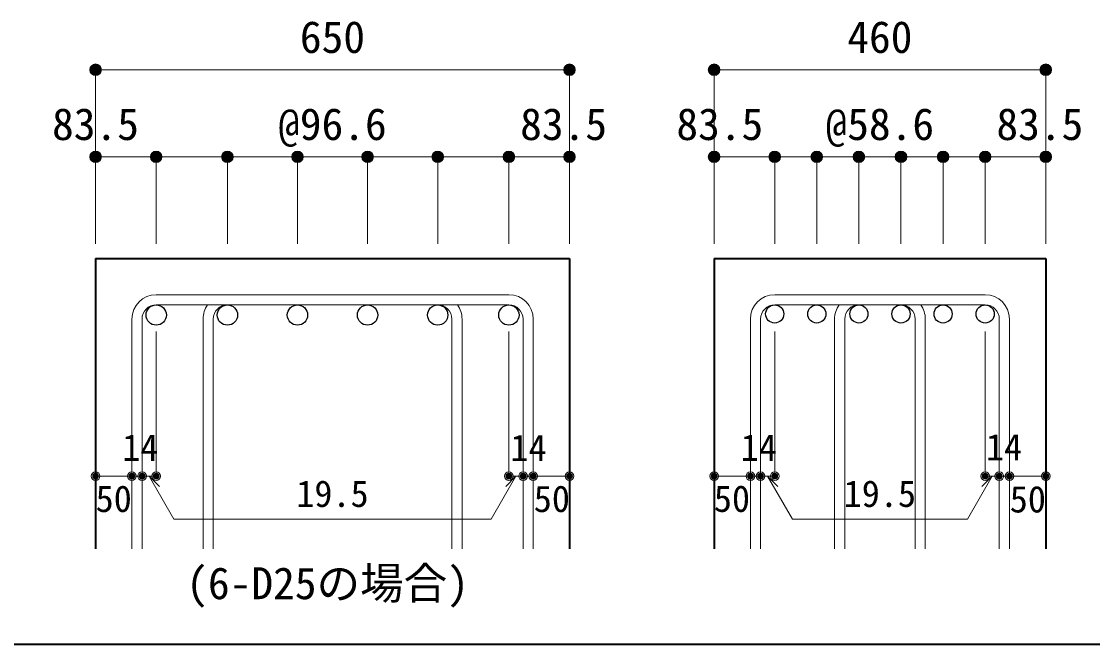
# Model space of a CAD drawing. Units: millimetres at full size, sheet at 1:20; details may follow other scales. Extents: x -3982 to 3969, y -2797 to 2801.
# Drawn here: x -705 to 771, y -2797 to -1938 of the extents above; entities that cross this region are included whole.
import ezdxf
from ezdxf.enums import TextEntityAlignment as Align

# ---------------------------------------------------------------- set-up
doc = ezdxf.new("R2010")
doc.units = ezdxf.units.MM
doc.header["$LTSCALE"] = 20
doc.header["$PDMODE"] = 32
doc.header["$PDSIZE"] = 12
for name, color, linetype, lineweight in [('6-1_躯体線', 2, 'Continuous', 35), ('6-5_梁主筋', 7, 'Continuous', 18), ('6-6_S.T.P.', 7, 'Continuous', 18), ('6-7_文字', 7, 'Continuous', 18), ('6-D_寸法', 4, 'Continuous', 9), ('F-0_枠', 6, 'Continuous', 40)]:
    doc.layers.add(name, color=color, linetype=linetype, lineweight=lineweight)
doc.styles.add('ＭＳ ゴシック', font='')
doc.styles.get('ＭＳ ゴシック').set_extended_font_data('MS Gothic')

msp = doc.modelspace()

# ---------------------------------------------------------------- linework, layer by layer
at = {"layer": '6-1_躯体線'}
for p, q in [((-602.48, -2264.67), (-602.48, -2664.67)), ((-602.48, -2264.67), (50.52, -2264.67)), ((50.52, -2264.67), (50.52, -2664.67)), ((249.79, -2264.67), (249.79, -2664.67)), ((249.79, -2264.67), (706.79, -2264.67)), ((706.79, -2264.67), (706.79, -2664.67))]:
    msp.add_line(p, q, dxfattribs=at)
at = {"layer": '6-5_梁主筋', "color": 3, "lineweight": 25}
for centre, radius in [((-518.98, -2342.67), 14), ((-420.88, -2342.67), 14), ((-324.28, -2342.67), 14), ((-227.68, -2342.67), 14), ((-131.08, -2342.67), 14), ((-32.98, -2342.67), 14), ((333.29, -2341.17), 12.5), ((391.29, -2341.17), 12.5), ((449.29, -2341.17), 12.5), ((507.29, -2341.17), 12.5), ((565.29, -2341.17), 12.5), ((623.29, -2341.17), 12.5)]:
    msp.add_circle(centre, radius, dxfattribs=at)
at = {"layer": '6-6_S.T.P.', "color": 4, "lineweight": 9}
for p, q in [((391.29, -2124.67), (449.29, -2124.67)), ((449.29, -2124.67), (507.29, -2124.67)), ((507.29, -2124.67), (565.29, -2124.67))]:
    msp.add_line(p, q, dxfattribs=at)
at = {"layer": '6-6_S.T.P.'}
for p, q in [((-32.98, -2314.67), (-518.98, -2314.67)), ((623.29, -2314.67), (333.29, -2314.67)), ((-32.98, -2328.67), (-518.98, -2328.67)), ((623.29, -2328.67), (333.29, -2328.67)), ((-552.48, -2348.17), (-552.48, -2664.67)), ((-538.48, -2348.17), (-538.48, -2664.67)), ((-454.38, -2348.17), (-454.38, -2664.67)), ((-440.38, -2348.17), (-440.38, -2664.67)), ((-111.58, -2348.17), (-111.58, -2664.67)), ((-97.58, -2348.17), (-97.58, -2664.67)), ((-13.48, -2348.17), (-13.48, -2664.67)), ((0.52, -2348.17), (0.52, -2664.67)), ((299.79, -2348.17), (299.79, -2664.67)), ((313.79, -2348.17), (313.79, -2664.67)), ((415.79, -2348.17), (415.79, -2664.67)), ((429.79, -2348.17), (429.79, -2664.67)), ((526.79, -2348.17), (526.79, -2664.67)), ((540.79, -2348.17), (540.79, -2664.67)), ((642.79, -2348.17), (642.79, -2664.67)), ((656.79, -2348.17), (656.79, -2664.67))]:
    msp.add_line(p, q, dxfattribs=at)
for centre, radius, start, end in [((-518.98, -2348.17), 33.5, 90, 180), ((-32.98, -2348.17), 33.5, 0, 90), ((333.29, -2348.17), 33.5, 90, 180), ((623.29, -2348.17), 33.5, 0, 90), ((-518.98, -2348.17), 19.5, 90, 180), ((-420.88, -2348.17), 33.5, 144.40235, 180), ((-420.88, -2348.17), 19.5, 90, 180), ((-131.08, -2348.17), 19.5, 0, 90), ((-131.08, -2348.17), 33.5, 0, 35.59765), ((-32.98, -2348.17), 19.5, 0, 90), ((333.29, -2348.17), 19.5, 90, 180), ((449.29, -2348.17), 33.5, 144.40235, 180), ((449.29, -2348.17), 19.5, 90, 180), ((507.29, -2348.17), 19.5, 0, 90), ((507.29, -2348.17), 33.5, 0, 35.59765), ((623.29, -2348.17), 19.5, 0, 90)]:
    msp.add_arc(centre, radius, start, end, dxfattribs=at)
for p in [(391.29, -2124.67), (449.29, -2124.67), (507.29, -2124.67), (565.29, -2124.67)]:
    msp.add_point(p, dxfattribs=at)
at = {"layer": '6-D_寸法'}
for p, q in [((-602.48, -2004.67), (50.52, -2004.67)), ((50.52, -2004.67), (50.52, -2124.67)), ((249.79, -2004.67), (249.79, -2124.67)), ((249.79, -2004.67), (706.79, -2004.67)), ((706.79, -2004.67), (706.79, -2124.67)), ((-602.48, -2124.67), (-602.48, -2244.67)), ((-518.98, -2124.67), (-518.98, -2244.67)), ((-518.98, -2124.67), (-420.88, -2124.67)), ((-420.88, -2124.67), (-420.88, -2244.67)), ((-420.88, -2124.67), (-324.28, -2124.67)), ((-324.28, -2124.67), (-324.28, -2244.67)), ((-324.28, -2124.67), (-227.68, -2124.67)), ((-227.68, -2124.67), (-227.68, -2244.67)), ((-227.68, -2124.67), (-131.08, -2124.67)), ((-131.08, -2124.67), (-131.08, -2244.67)), ((-131.08, -2124.67), (-32.98, -2124.67)), ((-32.98, -2124.67), (-32.98, -2244.67)), ((-32.98, -2124.67), (50.52, -2124.67)), ((50.52, -2124.67), (50.52, -2244.67)), ((249.79, -2124.67), (249.79, -2244.67)), ((333.29, -2124.67), (333.29, -2244.67)), ((391.29, -2124.67), (391.29, -2244.67)), ((449.29, -2124.67), (449.29, -2244.67)), ((507.29, -2124.67), (507.29, -2244.67)), ((565.29, -2124.67), (565.29, -2244.67)), ((565.29, -2124.67), (623.29, -2124.67)), ((623.29, -2124.67), (623.29, -2244.67)), ((623.29, -2124.67), (706.79, -2124.67)), ((706.79, -2124.67), (706.79, -2244.67)), ((-518.98, -2564.67), (-518.98, -2365.34)), ((-32.98, -2564.67), (-32.98, -2365.34)), ((333.29, -2564.67), (333.29, -2365.34)), ((623.29, -2564.67), (623.29, -2365.34)), ((-602.48, -2564.67), (-552.48, -2564.67)), ((-552.48, -2564.67), (-518.98, -2564.67)), ((-528.73, -2564.67), (-514.59, -2578.81)), ((-528.73, -2564.67), (-494.51, -2623.95)), ((-23.23, -2564.67), (-57.45, -2623.95)), ((-23.23, -2564.67), (-37.37, -2578.81)), ((-32.98, -2564.67), (50.52, -2564.67)), ((-13.48, -2564.67), (0.52, -2564.67)), ((249.79, -2564.67), (299.79, -2564.67)), ((299.79, -2564.67), (333.29, -2564.67)), ((323.54, -2564.67), (337.68, -2578.81)), ((323.54, -2564.67), (357.76, -2623.95)), ((633.04, -2564.67), (598.82, -2623.95)), ((633.04, -2564.67), (618.9, -2578.81)), ((623.29, -2564.67), (706.79, -2564.67)), ((642.79, -2564.67), (656.79, -2564.67)), ((-494.51, -2623.95), (-57.45, -2623.95)), ((357.76, -2623.95), (598.82, -2623.95))]:
    msp.add_line(p, q, dxfattribs=at)
for points in [[(-602.48, -2004.67), (-602.48, -2124.67), (-518.98, -2124.67)], [(249.79, -2124.67), (333.29, -2124.67), (391.29, -2124.67)]]:
    msp.add_lwpolyline(points, dxfattribs=at)
for centre, radius in [((-602.48, -2004.67), 8), ((-602.48, -2004.67), 7.2), ((-602.48, -2004.67), 6.4), ((-602.48, -2004.67), 5.6), ((-602.48, -2004.67), 4.8), ((-602.48, -2004.67), 4), ((-602.48, -2004.67), 3.2), ((-602.48, -2004.67), 2.4), ((-602.48, -2004.67), 1.6), ((-602.48, -2004.67), 0.8), ((50.52, -2004.67), 8), ((50.52, -2004.67), 7.2), ((50.52, -2004.67), 6.4), ((50.52, -2004.67), 5.6), ((50.52, -2004.67), 4.8), ((50.52, -2004.67), 4), ((50.52, -2004.67), 3.2), ((50.52, -2004.67), 2.4), ((50.52, -2004.67), 1.6), ((50.52, -2004.67), 0.8), ((249.79, -2004.67), 8), ((249.79, -2004.67), 7.2), ((249.79, -2004.67), 6.4), ((249.79, -2004.67), 5.6), ((249.79, -2004.67), 4.8), ((249.79, -2004.67), 4), ((249.79, -2004.67), 3.2), ((249.79, -2004.67), 2.4), ((249.79, -2004.67), 1.6), ((249.79, -2004.67), 0.8), ((706.79, -2004.67), 8), ((706.79, -2004.67), 7.2), ((706.79, -2004.67), 6.4), ((706.79, -2004.67), 5.6), ((706.79, -2004.67), 4.8), ((706.79, -2004.67), 4), ((706.79, -2004.67), 3.2), ((706.79, -2004.67), 2.4), ((706.79, -2004.67), 1.6), ((706.79, -2004.67), 0.8), ((-602.48, -2124.67), 8), ((-602.48, -2124.67), 7.2), ((-602.48, -2124.67), 6.4), ((-602.48, -2124.67), 5.6), ((-602.48, -2124.67), 4.8), ((-602.48, -2124.67), 4), ((-602.48, -2124.67), 3.2), ((-602.48, -2124.67), 2.4), ((-602.48, -2124.67), 1.6), ((-602.48, -2124.67), 0.8), ((-518.98, -2124.67), 8), ((-518.98, -2124.67), 7.2), ((-518.98, -2124.67), 6.4), ((-518.98, -2124.67), 5.6), ((-518.98, -2124.67), 4.8), ((-518.98, -2124.67), 4), ((-518.98, -2124.67), 3.2), ((-518.98, -2124.67), 2.4), ((-518.98, -2124.67), 1.6), ((-518.98, -2124.67), 0.8), ((-420.88, -2124.67), 8), ((-420.88, -2124.67), 7.2), ((-420.88, -2124.67), 6.4), ((-420.88, -2124.67), 5.6), ((-420.88, -2124.67), 4.8), ((-420.88, -2124.67), 4), ((-420.88, -2124.67), 3.2), ((-420.88, -2124.67), 2.4), ((-420.88, -2124.67), 1.6), ((-420.88, -2124.67), 0.8), ((-324.28, -2124.67), 8), ((-324.28, -2124.67), 7.2), ((-324.28, -2124.67), 6.4), ((-324.28, -2124.67), 5.6), ((-324.28, -2124.67), 4.8), ((-324.28, -2124.67), 4), ((-324.28, -2124.67), 3.2), ((-324.28, -2124.67), 2.4), ((-324.28, -2124.67), 1.6), ((-324.28, -2124.67), 0.8), ((-227.68, -2124.67), 8), ((-227.68, -2124.67), 7.2), ((-227.68, -2124.67), 6.4), ((-227.68, -2124.67), 5.6), ((-227.68, -2124.67), 4.8), ((-227.68, -2124.67), 4), ((-227.68, -2124.67), 3.2), ((-227.68, -2124.67), 2.4), ((-227.68, -2124.67), 1.6), ((-227.68, -2124.67), 0.8), ((-131.08, -2124.67), 8), ((-131.08, -2124.67), 7.2), ((-131.08, -2124.67), 6.4), ((-131.08, -2124.67), 5.6), ((-131.08, -2124.67), 4.8), ((-131.08, -2124.67), 4), ((-131.08, -2124.67), 3.2), ((-131.08, -2124.67), 2.4), ((-131.08, -2124.67), 1.6), ((-131.08, -2124.67), 0.8), ((-32.98, -2124.67), 8), ((-32.98, -2124.67), 7.2), ((-32.98, -2124.67), 6.4), ((-32.98, -2124.67), 5.6), ((-32.98, -2124.67), 4.8), ((-32.98, -2124.67), 4), ((-32.98, -2124.67), 3.2), ((-32.98, -2124.67), 2.4), ((-32.98, -2124.67), 1.6), ((-32.98, -2124.67), 0.8), ((50.52, -2124.67), 8), ((50.52, -2124.67), 7.2), ((50.52, -2124.67), 6.4), ((50.52, -2124.67), 5.6), ((50.52, -2124.67), 4.8), ((50.52, -2124.67), 4), ((50.52, -2124.67), 3.2), ((50.52, -2124.67), 2.4), ((50.52, -2124.67), 1.6), ((50.52, -2124.67), 0.8), ((249.79, -2124.67), 8), ((249.79, -2124.67), 7.2), ((249.79, -2124.67), 6.4), ((249.79, -2124.67), 5.6), ((249.79, -2124.67), 4.8), ((249.79, -2124.67), 4), ((249.79, -2124.67), 3.2), ((249.79, -2124.67), 2.4), ((249.79, -2124.67), 1.6), ((249.79, -2124.67), 0.8), ((333.29, -2124.67), 8), ((333.29, -2124.67), 7.2), ((333.29, -2124.67), 6.4), ((333.29, -2124.67), 5.6), ((333.29, -2124.67), 4.8), ((333.29, -2124.67), 4), ((333.29, -2124.67), 3.2), ((333.29, -2124.67), 2.4), ((333.29, -2124.67), 1.6), ((333.29, -2124.67), 0.8), ((391.29, -2124.67), 8), ((391.29, -2124.67), 7.2), ((391.29, -2124.67), 6.4), ((391.29, -2124.67), 5.6), ((391.29, -2124.67), 4.8), ((391.29, -2124.67), 4), ((391.29, -2124.67), 3.2), ((391.29, -2124.67), 2.4), ((391.29, -2124.67), 1.6), ((391.29, -2124.67), 0.8), ((449.29, -2124.67), 8), ((449.29, -2124.67), 7.2), ((449.29, -2124.67), 6.4), ((449.29, -2124.67), 5.6), ((449.29, -2124.67), 4.8), ((449.29, -2124.67), 4), ((449.29, -2124.67), 3.2), ((449.29, -2124.67), 2.4), ((449.29, -2124.67), 1.6), ((449.29, -2124.67), 0.8), ((507.29, -2124.67), 8), ((507.29, -2124.67), 7.2), ((507.29, -2124.67), 6.4), ((507.29, -2124.67), 5.6), ((507.29, -2124.67), 4.8), ((507.29, -2124.67), 4), ((507.29, -2124.67), 3.2), ((507.29, -2124.67), 2.4), ((507.29, -2124.67), 1.6), ((507.29, -2124.67), 0.8), ((565.29, -2124.67), 8), ((565.29, -2124.67), 7.2), ((565.29, -2124.67), 6.4), ((565.29, -2124.67), 5.6), ((565.29, -2124.67), 4.8), ((565.29, -2124.67), 4), ((565.29, -2124.67), 3.2), ((565.29, -2124.67), 2.4), ((565.29, -2124.67), 1.6), ((565.29, -2124.67), 0.8), ((623.29, -2124.67), 8), ((623.29, -2124.67), 7.2), ((623.29, -2124.67), 6.4), ((623.29, -2124.67), 5.6), ((623.29, -2124.67), 4.8), ((623.29, -2124.67), 4), ((623.29, -2124.67), 3.2), ((623.29, -2124.67), 2.4), ((623.29, -2124.67), 1.6), ((623.29, -2124.67), 0.8), ((706.79, -2124.67), 8), ((706.79, -2124.67), 7.2), ((706.79, -2124.67), 6.4), ((706.79, -2124.67), 5.6), ((706.79, -2124.67), 4.8), ((706.79, -2124.67), 4), ((706.79, -2124.67), 3.2), ((706.79, -2124.67), 2.4), ((706.79, -2124.67), 1.6), ((706.79, -2124.67), 0.8), ((-602.48, -2564.67), 4), ((-602.48, -2564.67), 3.6), ((-602.48, -2564.67), 3.2), ((-602.48, -2564.67), 2.8), ((-602.48, -2564.67), 2.4), ((-602.48, -2564.67), 2), ((-602.48, -2564.67), 1.6), ((-602.48, -2564.67), 1.2), ((-602.48, -2564.67), 0.8), ((-602.48, -2564.67), 0.4), ((-552.48, -2564.67), 4), ((-552.48, -2564.67), 3.6), ((-552.48, -2564.67), 3.2), ((-552.48, -2564.67), 2.8), ((-552.48, -2564.67), 2.4), ((-552.48, -2564.67), 2), ((-552.48, -2564.67), 1.6), ((-552.48, -2564.67), 1.2), ((-552.48, -2564.67), 0.8), ((-552.48, -2564.67), 0.4), ((-538.48, -2564.67), 4), ((-538.48, -2564.67), 3.6), ((-538.48, -2564.67), 3.2), ((-538.48, -2564.67), 2.8), ((-538.48, -2564.67), 2.4), ((-538.48, -2564.67), 2), ((-538.48, -2564.67), 1.6), ((-538.48, -2564.67), 1.2), ((-538.48, -2564.67), 0.8), ((-538.48, -2564.67), 0.4), ((-518.98, -2564.67), 4), ((-518.98, -2564.67), 3.6), ((-518.98, -2564.67), 3.2), ((-518.98, -2564.67), 2.8), ((-518.98, -2564.67), 2.4), ((-518.98, -2564.67), 2), ((-518.98, -2564.67), 1.6), ((-518.98, -2564.67), 1.2), ((-518.98, -2564.67), 0.8), ((-518.98, -2564.67), 0.4), ((-32.98, -2564.67), 4), ((-32.98, -2564.67), 3.6), ((-32.98, -2564.67), 3.2), ((-32.98, -2564.67), 2.8), ((-32.98, -2564.67), 2.4), ((-32.98, -2564.67), 2), ((-32.98, -2564.67), 1.6), ((-32.98, -2564.67), 1.2), ((-32.98, -2564.67), 0.8), ((-32.98, -2564.67), 0.4), ((-13.48, -2564.67), 4), ((-13.48, -2564.67), 3.6), ((-13.48, -2564.67), 3.2), ((-13.48, -2564.67), 2.8), ((-13.48, -2564.67), 2.4), ((-13.48, -2564.67), 2), ((-13.48, -2564.67), 1.6), ((-13.48, -2564.67), 1.2), ((-13.48, -2564.67), 0.8), ((-13.48, -2564.67), 0.4), ((0.52, -2564.67), 4), ((0.52, -2564.67), 3.6), ((0.52, -2564.67), 3.2), ((0.52, -2564.67), 2.8), ((0.52, -2564.67), 2.4), ((0.52, -2564.67), 2), ((0.52, -2564.67), 1.6), ((0.52, -2564.67), 1.2), ((0.52, -2564.67), 0.8), ((0.52, -2564.67), 0.4), ((50.52, -2564.67), 4), ((50.52, -2564.67), 3.6), ((50.52, -2564.67), 3.2), ((50.52, -2564.67), 2.8), ((50.52, -2564.67), 2.4), ((50.52, -2564.67), 2), ((50.52, -2564.67), 1.6), ((50.52, -2564.67), 1.2), ((50.52, -2564.67), 0.8), ((50.52, -2564.67), 0.4), ((249.79, -2564.67), 4), ((249.79, -2564.67), 3.6), ((249.79, -2564.67), 3.2), ((249.79, -2564.67), 2.8), ((249.79, -2564.67), 2.4), ((249.79, -2564.67), 2), ((249.79, -2564.67), 1.6), ((249.79, -2564.67), 1.2), ((249.79, -2564.67), 0.8), ((249.79, -2564.67), 0.4), ((299.79, -2564.67), 4), ((299.79, -2564.67), 3.6), ((299.79, -2564.67), 3.2), ((299.79, -2564.67), 2.8), ((299.79, -2564.67), 2.4), ((299.79, -2564.67), 2), ((299.79, -2564.67), 1.6), ((299.79, -2564.67), 1.2), ((299.79, -2564.67), 0.8), ((299.79, -2564.67), 0.4), ((313.79, -2564.67), 4), ((313.79, -2564.67), 3.6), ((313.79, -2564.67), 3.2), ((313.79, -2564.67), 2.8), ((313.79, -2564.67), 2.4), ((313.79, -2564.67), 2), ((313.79, -2564.67), 1.6), ((313.79, -2564.67), 1.2), ((313.79, -2564.67), 0.8), ((313.79, -2564.67), 0.4), ((333.29, -2564.67), 4), ((333.29, -2564.67), 3.6), ((333.29, -2564.67), 3.2), ((333.29, -2564.67), 2.8), ((333.29, -2564.67), 2.4), ((333.29, -2564.67), 2), ((333.29, -2564.67), 1.6), ((333.29, -2564.67), 1.2), ((333.29, -2564.67), 0.8), ((333.29, -2564.67), 0.4), ((623.29, -2564.67), 4), ((623.29, -2564.67), 3.6), ((623.29, -2564.67), 3.2), ((623.29, -2564.67), 2.8), ((623.29, -2564.67), 2.4), ((623.29, -2564.67), 2), ((623.29, -2564.67), 1.6), ((623.29, -2564.67), 1.2), ((623.29, -2564.67), 0.8), ((623.29, -2564.67), 0.4), ((642.79, -2564.67), 4), ((642.79, -2564.67), 3.6), ((642.79, -2564.67), 3.2), ((642.79, -2564.67), 2.8), ((642.79, -2564.67), 2.4), ((642.79, -2564.67), 2), ((642.79, -2564.67), 1.6), ((642.79, -2564.67), 1.2), ((642.79, -2564.67), 0.8), ((642.79, -2564.67), 0.4), ((656.79, -2564.67), 4), ((656.79, -2564.67), 3.6), ((656.79, -2564.67), 3.2), ((656.79, -2564.67), 2.8), ((656.79, -2564.67), 2.4), ((656.79, -2564.67), 2), ((656.79, -2564.67), 1.6), ((656.79, -2564.67), 1.2), ((656.79, -2564.67), 0.8), ((656.79, -2564.67), 0.4), ((706.79, -2564.67), 4), ((706.79, -2564.67), 3.6), ((706.79, -2564.67), 3.2), ((706.79, -2564.67), 2.8), ((706.79, -2564.67), 2.4), ((706.79, -2564.67), 2), ((706.79, -2564.67), 1.6), ((706.79, -2564.67), 1.2), ((706.79, -2564.67), 0.8), ((706.79, -2564.67), 0.4)]:
    msp.add_circle(centre, radius, dxfattribs=at)
at = {"layer": '6-D_寸法', "color": 7}
for p in [(-602.48, -2004.67), (50.52, -2004.67), (249.79, -2004.67), (706.79, -2004.67), (-602.48, -2124.67), (-518.98, -2124.67), (-420.88, -2124.67), (-324.28, -2124.67), (-227.68, -2124.67), (-131.08, -2124.67), (-32.98, -2124.67), (50.52, -2124.67), (249.79, -2124.67), (333.29, -2124.67), (391.29, -2124.67), (449.29, -2124.67), (507.29, -2124.67), (565.29, -2124.67), (623.29, -2124.67), (706.79, -2124.67), (-602.48, -2564.67), (-552.48, -2564.67), (-538.48, -2564.67), (-518.98, -2564.67), (-32.98, -2564.67), (-13.48, -2564.67), (0.52, -2564.67), (50.52, -2564.67), (249.79, -2564.67), (299.79, -2564.67), (313.79, -2564.67), (333.29, -2564.67), (623.29, -2564.67), (642.79, -2564.67), (656.79, -2564.67), (706.79, -2564.67)]:
    msp.add_point(p, dxfattribs=at)
at = {"layer": 'F-0_枠'}
msp.add_line((3969.4, -2796.83), (-3981.92, -2796.83), dxfattribs=at)

# ---------------------------------------------------------------- texts
at = {"layer": '6-7_文字', "style": 'ＭＳ ゴシック'}
msp.add_text('(6-D25の場合)', height=43.99, dxfattribs=at).set_placement((-477.59, -2747.46), align=Align.BOTTOM_LEFT)
at = {"layer": '6-D_寸法', "style": 'ＭＳ ゴシック'}
for s, height, p in [('650', 43.99, (-320.98, -1994.67)), ('460', 43.99, (433.29, -1994.67)), ('83.5', 43.99, (-662.48, -2114.67)), ('@96.6', 43.99, (-350.98, -2114.67)), ('83.5', 43.99, (-17.48, -2114.67)), ('83.5', 43.99, (197.79, -2114.67)), ('@58.6', 43.99, (403.29, -2114.67)), ('83.5', 43.99, (638.79, -2114.67)), ('14', 36.66, (-565.79, -2554.6)), ('14', 36.66, (-30.84, -2554.91)), ('14', 36.66, (286.48, -2554.6)), ('14', 36.66, (624.37, -2554.06)), ('50', 36.66, (-602.44, -2625.12)), ('19.5', 36.66, (-325.98, -2618.14)), ('50', 36.66, (1.26, -2625.16)), ('50', 36.66, (249.41, -2625)), ('19.5', 36.66, (428.29, -2618.14)), ('50', 36.66, (657.13, -2625.77))]:
    msp.add_text(s, height=height, dxfattribs=at).set_placement(p, align=Align.BOTTOM_LEFT)

doc.saveas('drawing.dxf')
